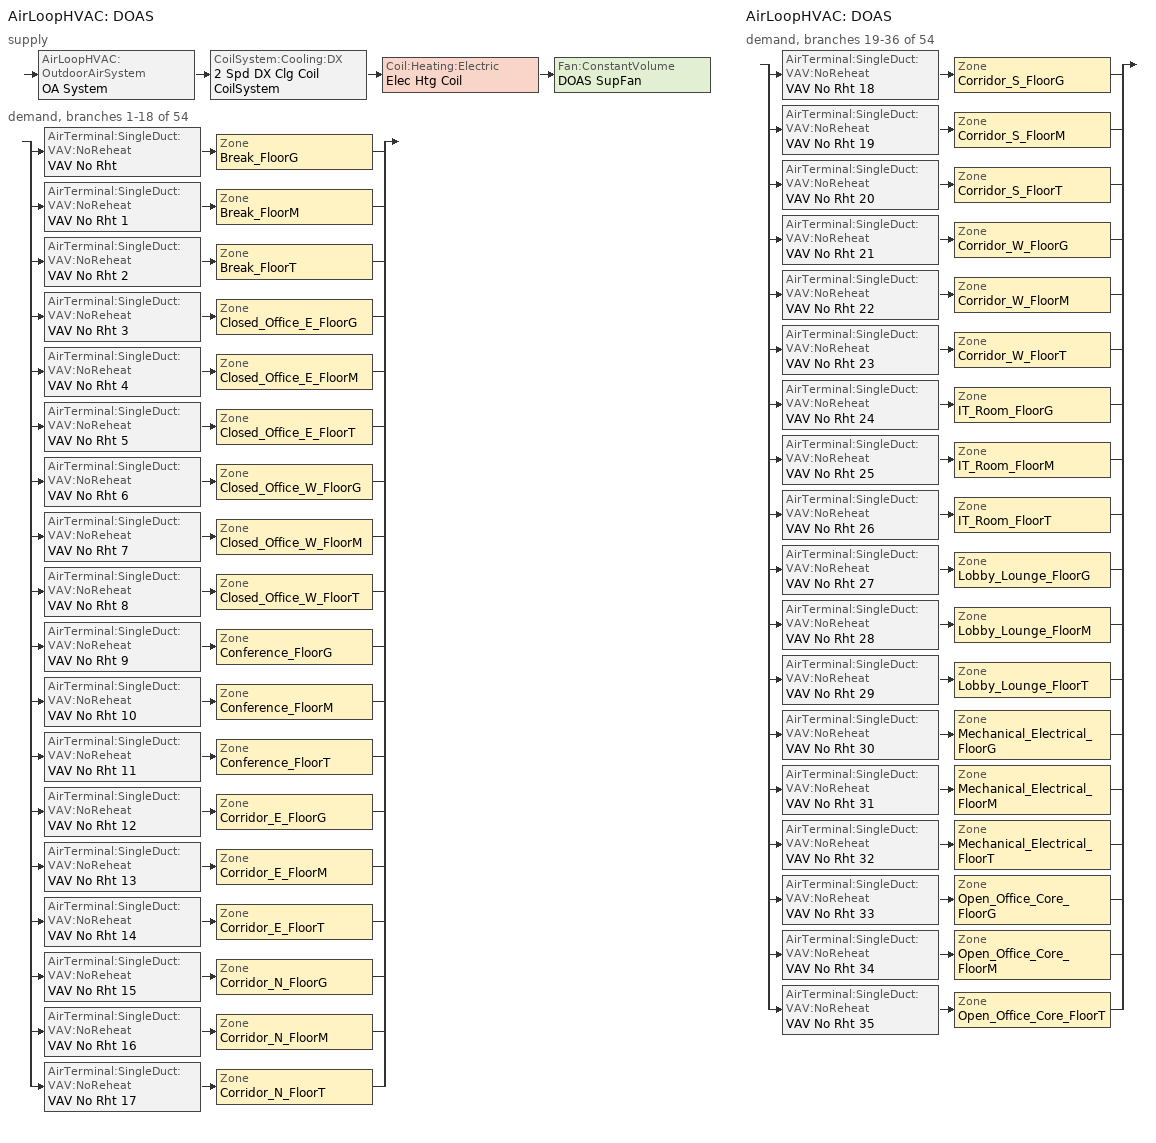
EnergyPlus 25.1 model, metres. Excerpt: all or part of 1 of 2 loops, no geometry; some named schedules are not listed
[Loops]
AirLoopHVAC 'DOAS'
 supply: AirLoopHVAC:OutdoorAirSystem 'OA System' > CoilSystem:Cooling:DX '2 Spd DX Clg Coil CoilSystem' > Coil:Heating:Electric 'Elec Htg Coil' > Fan:ConstantVolume 'DOAS SupFan'
 demand, branches 1-18 of 54: split
  | AirTerminal:SingleDuct:VAV:NoReheat 'VAV No Rht' > Zone 'Break_FloorG'
  | AirTerminal:SingleDuct:VAV:NoReheat 'VAV No Rht 1' > Zone 'Break_FloorM'
  | AirTerminal:SingleDuct:VAV:NoReheat 'VAV No Rht 2' > Zone 'Break_FloorT'
  | AirTerminal:SingleDuct:VAV:NoReheat 'VAV No Rht 3' > Zone 'Closed_Office_E_FloorG'
  | AirTerminal:SingleDuct:VAV:NoReheat 'VAV No Rht 4' > Zone 'Closed_Office_E_FloorM'
  | AirTerminal:SingleDuct:VAV:NoReheat 'VAV No Rht 5' > Zone 'Closed_Office_E_FloorT'
  | AirTerminal:SingleDuct:VAV:NoReheat 'VAV No Rht 6' > Zone 'Closed_Office_W_FloorG'
  | AirTerminal:SingleDuct:VAV:NoReheat 'VAV No Rht 7' > Zone 'Closed_Office_W_FloorM'
  | AirTerminal:SingleDuct:VAV:NoReheat 'VAV No Rht 8' > Zone 'Closed_Office_W_FloorT'
  | AirTerminal:SingleDuct:VAV:NoReheat 'VAV No Rht 9' > Zone 'Conference_FloorG'
  | AirTerminal:SingleDuct:VAV:NoReheat 'VAV No Rht 10' > Zone 'Conference_FloorM'
  | AirTerminal:SingleDuct:VAV:NoReheat 'VAV No Rht 11' > Zone 'Conference_FloorT'
  | AirTerminal:SingleDuct:VAV:NoReheat 'VAV No Rht 12' > Zone 'Corridor_E_FloorG'
  | AirTerminal:SingleDuct:VAV:NoReheat 'VAV No Rht 13' > Zone 'Corridor_E_FloorM'
  | AirTerminal:SingleDuct:VAV:NoReheat 'VAV No Rht 14' > Zone 'Corridor_E_FloorT'
  | AirTerminal:SingleDuct:VAV:NoReheat 'VAV No Rht 15' > Zone 'Corridor_N_FloorG'
  | AirTerminal:SingleDuct:VAV:NoReheat 'VAV No Rht 16' > Zone 'Corridor_N_FloorM'
  | AirTerminal:SingleDuct:VAV:NoReheat 'VAV No Rht 17' > Zone 'Corridor_N_FloorT'
AirLoopHVAC 'DOAS'
 demand, branches 19-36 of 54: split
  | AirTerminal:SingleDuct:VAV:NoReheat 'VAV No Rht 18' > Zone 'Corridor_S_FloorG'
  | AirTerminal:SingleDuct:VAV:NoReheat 'VAV No Rht 19' > Zone 'Corridor_S_FloorM'
  | AirTerminal:SingleDuct:VAV:NoReheat 'VAV No Rht 20' > Zone 'Corridor_S_FloorT'
  | AirTerminal:SingleDuct:VAV:NoReheat 'VAV No Rht 21' > Zone 'Corridor_W_FloorG'
  | AirTerminal:SingleDuct:VAV:NoReheat 'VAV No Rht 22' > Zone 'Corridor_W_FloorM'
  | AirTerminal:SingleDuct:VAV:NoReheat 'VAV No Rht 23' > Zone 'Corridor_W_FloorT'
  | AirTerminal:SingleDuct:VAV:NoReheat 'VAV No Rht 24' > Zone 'IT_Room_FloorG'
  | AirTerminal:SingleDuct:VAV:NoReheat 'VAV No Rht 25' > Zone 'IT_Room_FloorM'
  | AirTerminal:SingleDuct:VAV:NoReheat 'VAV No Rht 26' > Zone 'IT_Room_FloorT'
  | AirTerminal:SingleDuct:VAV:NoReheat 'VAV No Rht 27' > Zone 'Lobby_Lounge_FloorG'
  | AirTerminal:SingleDuct:VAV:NoReheat 'VAV No Rht 28' > Zone 'Lobby_Lounge_FloorM'
  | AirTerminal:SingleDuct:VAV:NoReheat 'VAV No Rht 29' > Zone 'Lobby_Lounge_FloorT'
  | AirTerminal:SingleDuct:VAV:NoReheat 'VAV No Rht 30' > Zone 'Mechanical_Electrical_FloorG'
  | AirTerminal:SingleDuct:VAV:NoReheat 'VAV No Rht 31' > Zone 'Mechanical_Electrical_FloorM'
  | AirTerminal:SingleDuct:VAV:NoReheat 'VAV No Rht 32' > Zone 'Mechanical_Electrical_FloorT'
  | AirTerminal:SingleDuct:VAV:NoReheat 'VAV No Rht 33' > Zone 'Open_Office_Core_FloorG'
  | AirTerminal:SingleDuct:VAV:NoReheat 'VAV No Rht 34' > Zone 'Open_Office_Core_FloorM'
  | AirTerminal:SingleDuct:VAV:NoReheat 'VAV No Rht 35' > Zone 'Open_Office_Core_FloorT'
[ZoneList]
ZL_Office_Area_GreaterThan250_square_feet: Closed_Office_E_FloorG, Closed_Office_E_FloorM, Closed_Office_E_FloorT, Closed_Office_W_FloorG, Closed_Office_W_FloorM, Closed_Office_W_FloorT, Open_Office_Core_FloorG, Open_Office_Core_FloorM, Open_Office_Core_FloorT, Open_Office_N_FloorG, Open_Office_N_FloorM, Open_Office_N_FloorT, Open_Office_S_FloorG, Open_Office_S_FloorM, Open_Office_S_FloorT
ZL_Convention_Conference_Multipurpose_and_Meeting_Area: Conference_FloorG, Conference_FloorM, Conference_FloorT
ZL_Lobby_Main_Entry: Lobby_Lounge_FloorG, Lobby_Lounge_FloorM, Lobby_Lounge_FloorT
ZL_Storage_General: Storage_FloorG, Storage_FloorM, Storage_FloorT
ZL_Electrical_Mechanical_Telephone_Rooms: Mechanical_Electrical_FloorG, Mechanical_Electrical_FloorM, Mechanical_Electrical_FloorT
ZL_IT_Room_EPD_12: IT_Room_FloorG, IT_Room_FloorM, IT_Room_FloorT
ZL_Restrooms: Restroom_FloorG, Restroom_FloorM, Restroom_FloorT
[DesignSpecification:OutdoorAir] Outdoor Air Method=Maximum; Outdoor Air Flow per Person {m3/s-person}=0.00707921; Outdoor Air Flow per Zone Floor Area {m3/s-m2}=0.000762; Outdoor Air Flow per Zone {m3/s}=0; Outdoor Air Flow Air Changes per Hour {1/hr}=0; Outdoor Air Schedule=OfficeMediumOfficeHVACAvail
DSOA_Open_Office_Core_FloorG; DSOA_Open_Office_N_FloorG; DSOA_Closed_Office_W_FloorG; DSOA_Closed_Office_E_FloorG; DSOA_Open_Office_S_FloorG; DSOA_Open_Office_Core_FloorM; DSOA_Open_Office_N_FloorM; DSOA_Closed_Office_W_FloorM; DSOA_Closed_Office_E_FloorM; DSOA_Open_Office_S_FloorM; DSOA_Open_Office_Core_FloorT; DSOA_Open_Office_N_FloorT; DSOA_Closed_Office_W_FloorT; DSOA_Closed_Office_E_FloorT; DSOA_Open_Office_S_FloorT; DSOA_Conference_FloorG; DSOA_Conference_FloorM; DSOA_Conference_FloorT; DSOA_Lobby_Lounge_FloorG; DSOA_Lobby_Lounge_FloorM; DSOA_Lobby_Lounge_FloorT; DSOA_Mechanical_Electrical_FloorG; DSOA_Mechanical_Electrical_FloorM; DSOA_Mechanical_Electrical_FloorT; DSOA_IT_Room_FloorG; DSOA_IT_Room_FloorM; DSOA_IT_Room_FloorT; DSOA_Break_FloorG; DSOA_Break_FloorM; DSOA_Break_FloorT; DSOA_Stairway_FloorG; DSOA_Stairway_FloorM; DSOA_Corridor_W_FloorG; DSOA_Corridor_N_FloorG; DSOA_Corridor_E_FloorG; DSOA_Corridor_S_FloorG; DSOA_Corridor_W_FloorM; DSOA_Corridor_N_FloorM; DSOA_Corridor_E_FloorM; DSOA_Corridor_S_FloorM; DSOA_Corridor_W_FloorT; DSOA_Corridor_N_FloorT; DSOA_Corridor_E_FloorT; DSOA_Corridor_S_FloorT
[ZoneControl:Thermostat] Temperature Difference Between Cutout And Setpoint {deltaC}=0
Name | Zone or ZoneList | Control Type Schedule | Control 1
ZC_ZL_Office_Area_GreaterThan250_square_feet | ZL_Office_Area_GreaterThan250_square_feet | ZL_Office_Area_GreaterThan250_square_feet Thermostat Schedule | TSDSP_ZL_Office_Area_GreaterThan250_square_feet
ZC_ZL_Convention_Conference_Multipurpose_and_Meeting_Area | ZL_Convention_Conference_Multipurpose_and_Meeting_Area | ZL_Convention_Conference_Multipurpose_and_Meeting_Area Thermostat Schedule | TSDSP_ZL_Convention_Conference_Multipurpose_and_Meeting_Area
ZC_ZL_Lobby_Main_Entry | ZL_Lobby_Main_Entry | ZL_Lobby_Main_Entry Thermostat Schedule | TSDSP_ZL_Lobby_Main_Entry
ZC_ZL_Storage_General | ZL_Storage_General | ZL_Storage_General Thermostat Schedule | TSDSP_ZL_Storage_General
ZC_ZL_Electrical_Mechanical_Telephone_Rooms | ZL_Electrical_Mechanical_Telephone_Rooms | ZL_Electrical_Mechanical_Telephone_Rooms Thermostat Schedule | TSDSP_ZL_Electrical_Mechanical_Telephone_Rooms
ZC_ZL_IT_Room_EPD_12 | ZL_IT_Room_EPD_12 | ZL_IT_Room_EPD_12 Thermostat Schedule | TSDSP_ZL_IT_Room_EPD_12
ZC_ZL_Restrooms | ZL_Restrooms | ZL_Restrooms Thermostat Schedule | TSDSP_ZL_Restrooms
ZC_ZL_Lounge_Breakroom_or_Waiting_Area | ZL_Lounge_Breakroom_or_Waiting_Area | ZL_Lounge_Breakroom_or_Waiting_Area Thermostat Schedule | TSDSP_ZL_Lounge_Breakroom_or_Waiting_Area
ZC_ZL_Stairwell | ZL_Stairwell | ZL_Stairwell Thermostat Schedule | TSDSP_ZL_Stairwell
ZC_ZL_Corridor_Area | ZL_Corridor_Area | ZL_Corridor_Area Thermostat Schedule | TSDSP_ZL_Corridor_Area
[ThermostatSetpoint:DualSetpoint] Heating Setpoint Temperature Schedule=OfficeMediumOfficeHtgSetpt; Cooling Setpoint Temperature Schedule=OfficeMediumOfficeClgSetpt
TSDSP_ZL_Office_Area_GreaterThan250_square_feet; TSDSP_ZL_Convention_Conference_Multipurpose_and_Meeting_Area; TSDSP_ZL_Lobby_Main_Entry; TSDSP_ZL_Storage_General; TSDSP_ZL_Electrical_Mechanical_Telephone_Rooms; TSDSP_ZL_IT_Room_EPD_12; TSDSP_ZL_Restrooms
[Sizing:Zone] Zone Cooling Design Supply Air Temperature Input Method=SupplyAirTemperature; Zone Cooling Design Supply Air Temperature {C}=14; Zone Cooling Design Supply Air Temperature Difference {deltaC}=11.11; Zone Heating Design Supply Air Temperature Input Method=SupplyAirTemperature; Zone Heating Design Supply Air Temperature {C}=40; Zone Heating Design Supply Air Temperature Difference {deltaC}=11.11; Zone Cooling Design Supply Air Humidity Ratio {kgWater/kgDryAir}=0.0085; Zone Heating Design Supply Air Humidity Ratio {kgWater/kgDryAir}=0.008; Cooling Design Air Flow Method=DesignDay; Cooling Design Air Flow Rate {m3/s}=0; Cooling Minimum Air Flow per Zone Floor Area {m3/s-m2}=0.000762; Cooling Minimum Air Flow {m3/s}=0; Cooling Minimum Air Flow Fraction=0; Heating Design Air Flow Method=DesignDay; Heating Design Air Flow Rate {m3/s}=0; Heating Maximum Air Flow per Zone Floor Area {m3/s-m2}=0.002032; Heating Maximum Air Flow {m3/s}=0.141576; Heating Maximum Air Flow Fraction=0.3; Account for Dedicated Outdoor Air System=No; Zone Load Sizing Method=Sensible Load Only No Latent Load; Zone Latent Cooling Design Supply Air Humidity Ratio Input Method=HumidityRatioDifference; Zone Cooling Design Supply Air Humidity Ratio Difference {kgWater/kgDryAir}=0.005; Zone Latent Heating Design Supply Air Humidity Ratio Input Method=HumidityRatioDifference; Zone Humidification Design Supply Air Humidity Ratio Difference {kgWater/kgDryAir}=0.005; Type of Space Sum to Use=Coincident
Name | Design Specification Outdoor Air Object
Break_FloorG | DSOA_Break_FloorG
Break_FloorM | DSOA_Break_FloorM
Break_FloorT | DSOA_Break_FloorT
Closed_Office_E_FloorG | DSOA_Closed_Office_E_FloorG
Closed_Office_E_FloorM | DSOA_Closed_Office_E_FloorM
Closed_Office_E_FloorT | DSOA_Closed_Office_E_FloorT
Closed_Office_W_FloorG | DSOA_Closed_Office_W_FloorG
Closed_Office_W_FloorM | DSOA_Closed_Office_W_FloorM
Closed_Office_W_FloorT | DSOA_Closed_Office_W_FloorT
Conference_FloorG | DSOA_Conference_FloorG
Conference_FloorM | DSOA_Conference_FloorM
Conference_FloorT | DSOA_Conference_FloorT
Corridor_E_FloorG | DSOA_Corridor_E_FloorG
Corridor_E_FloorM | DSOA_Corridor_E_FloorM
Corridor_E_FloorT | DSOA_Corridor_E_FloorT
Corridor_N_FloorG | DSOA_Corridor_N_FloorG
Corridor_N_FloorM | DSOA_Corridor_N_FloorM
Corridor_N_FloorT | DSOA_Corridor_N_FloorT
Corridor_S_FloorG | DSOA_Corridor_S_FloorG
Corridor_S_FloorM | DSOA_Corridor_S_FloorM
Corridor_S_FloorT | DSOA_Corridor_S_FloorT
Corridor_W_FloorG | DSOA_Corridor_W_FloorG
Corridor_W_FloorM | DSOA_Corridor_W_FloorM
Corridor_W_FloorT | DSOA_Corridor_W_FloorT
IT_Room_FloorG | DSOA_IT_Room_FloorG
IT_Room_FloorM | DSOA_IT_Room_FloorM
IT_Room_FloorT | DSOA_IT_Room_FloorT
Lobby_Lounge_FloorG | DSOA_Lobby_Lounge_FloorG
Lobby_Lounge_FloorM | DSOA_Lobby_Lounge_FloorM
Lobby_Lounge_FloorT | DSOA_Lobby_Lounge_FloorT
Mechanical_Electrical_FloorG | DSOA_Mechanical_Electrical_FloorG
Mechanical_Electrical_FloorM | DSOA_Mechanical_Electrical_FloorM
Mechanical_Electrical_FloorT | DSOA_Mechanical_Electrical_FloorT
Open_Office_Core_FloorG | DSOA_Open_Office_Core_FloorG
Open_Office_Core_FloorM | DSOA_Open_Office_Core_FloorM
Open_Office_Core_FloorT | DSOA_Open_Office_Core_FloorT
[Sizing:System]
DOAS: Type of Load to Size On=VentilationRequirement; Design Outdoor Air Flow Rate {m3/s}=Autosize; Central Heating Maximum System Air Flow Ratio=0.3; Preheat Design Temperature {C}=7; Preheat Design Humidity Ratio {kgWater/kgDryAir}=0.008; Precool Design Temperature {C}=12.8; Precool Design Humidity Ratio {kgWater/kgDryAir}=0.008; Central Cooling Design Supply Air Temperature {C}=12.8; Central Heating Design Supply Air Temperature {C}=16.7; Type of Zone Sum to Use=Coincident; 100% Outdoor Air in Cooling=Yes; 100% Outdoor Air in Heating=Yes; Central Cooling Design Supply Air Humidity Ratio {kgWater/kgDryAir}=0.0085; Central Heating Design Supply Air Humidity Ratio {kgWater/kgDryAir}=0.008; Cooling Supply Air Flow Rate Method=DesignDay; Cooling Supply Air Flow Rate {m3/s}=0; Cooling Supply Air Flow Rate Per Floor Area {m3/s-m2}=0.00996765; Cooling Fraction of Autosized Cooling Supply Air Flow Rate=1; Cooling Supply Air Flow Rate Per Unit Cooling Capacity {m3/s-W}=3.94755e-05; Heating Supply Air Flow Rate Method=DesignDay; Heating Supply Air Flow Rate {m3/s}=0; Heating Supply Air Flow Rate Per Floor Area {m3/s-m2}=0.00996765; Heating Fraction of Autosized Heating Supply Air Flow Rate=1; Heating Fraction of Autosized Cooling Supply Air Flow Rate=1; Heating Supply Air Flow Rate Per Unit Heating Capacity {m3/s-W}=3.15882e-05; System Outdoor Air Method=ZoneSum; Zone Maximum Outdoor Air Fraction=1; Cooling Design Capacity Method=CoolingDesignCapacity; Cooling Design Capacity {W}=Autosize; Cooling Design Capacity Per Floor Area {W/m2}=234.7; Fraction of Autosized Cooling Design Capacity=1; Heating Design Capacity Method=HeatingDesignCapacity; Heating Design Capacity {W}=Autosize; Heating Design Capacity Per Floor Area {W/m2}=157; Fraction of Autosized Heating Design Capacity=1; Central Cooling Capacity Control Method=OnOff; Occupant Diversity=Autosize
[ZoneHVAC:TerminalUnit:VariableRefrigerantFlow] Terminal Unit Availability Schedule=Always On Discrete; Cooling Supply Air Flow Rate {m3/s}=Autosize; No Cooling Supply Air Flow Rate {m3/s}=Autosize; Heating Supply Air Flow Rate {m3/s}=Autosize; No Heating Supply Air Flow Rate {m3/s}=Autosize; Cooling Outdoor Air Flow Rate {m3/s}=0; Heating Outdoor Air Flow Rate {m3/s}=0; No Load Outdoor Air Flow Rate {m3/s}=0; Supply Air Fan Operating Mode Schedule=Always On Discrete; Supply Air Fan Placement=DrawThrough; Zone Terminal Unit On Parasitic Electric Energy Use {W}=30; Zone Terminal Unit Off Parasitic Electric Energy Use {W}=20; Rated Heating Capacity Sizing Ratio {W/W}=1; Maximum Supply Air Temperature from Supplemental Heater {C}=Autosize; Maximum Outdoor Dry-Bulb Temperature for Supplemental Heater Operation {C}=21
Name | Supply Air Fan Object | Cooling Coil Object | Heating Coil Object
VRF Zone Terminal | VRF Zone Terminal Fan | VRF Zone Terminal Cooling Coil | VRF Zone Terminal Heating Coil
VRF Zone Terminal 34 | VRF Zone Terminal Fan 34 | VRF Zone Terminal Cooling Coil 34 | VRF Zone Terminal Heating Coil 34
VRF Zone Terminal 17 | VRF Zone Terminal Fan 17 | VRF Zone Terminal Cooling Coil 17 | VRF Zone Terminal Heating Coil 17
VRF Zone Terminal 1 | VRF Zone Terminal Fan 1 | VRF Zone Terminal Cooling Coil 1 | VRF Zone Terminal Heating Coil 1
VRF Zone Terminal 35 | VRF Zone Terminal Fan 35 | VRF Zone Terminal Cooling Coil 35 | VRF Zone Terminal Heating Coil 35
VRF Zone Terminal 18 | VRF Zone Terminal Fan 18 | VRF Zone Terminal Cooling Coil 18 | VRF Zone Terminal Heating Coil 18
VRF Zone Terminal 2 | VRF Zone Terminal Fan 2 | VRF Zone Terminal Cooling Coil 2 | VRF Zone Terminal Heating Coil 2
VRF Zone Terminal 36 | VRF Zone Terminal Fan 36 | VRF Zone Terminal Cooling Coil 36 | VRF Zone Terminal Heating Coil 36
VRF Zone Terminal 19 | VRF Zone Terminal Fan 19 | VRF Zone Terminal Cooling Coil 19 | VRF Zone Terminal Heating Coil 19
VRF Zone Terminal 3 | VRF Zone Terminal Fan 3 | VRF Zone Terminal Cooling Coil 3 | VRF Zone Terminal Heating Coil 3
VRF Zone Terminal 37 | VRF Zone Terminal Fan 37 | VRF Zone Terminal Cooling Coil 37 | VRF Zone Terminal Heating Coil 37
VRF Zone Terminal 20 | VRF Zone Terminal Fan 20 | VRF Zone Terminal Cooling Coil 20 | VRF Zone Terminal Heating Coil 20
VRF Zone Terminal 4 | VRF Zone Terminal Fan 4 | VRF Zone Terminal Cooling Coil 4 | VRF Zone Terminal Heating Coil 4
VRF Zone Terminal 38 | VRF Zone Terminal Fan 38 | VRF Zone Terminal Cooling Coil 38 | VRF Zone Terminal Heating Coil 38
VRF Zone Terminal 21 | VRF Zone Terminal Fan 21 | VRF Zone Terminal Cooling Coil 21 | VRF Zone Terminal Heating Coil 21
VRF Zone Terminal 5 | VRF Zone Terminal Fan 5 | VRF Zone Terminal Cooling Coil 5 | VRF Zone Terminal Heating Coil 5
VRF Zone Terminal 39 | VRF Zone Terminal Fan 39 | VRF Zone Terminal Cooling Coil 39 | VRF Zone Terminal Heating Coil 39
VRF Zone Terminal 22 | VRF Zone Terminal Fan 22 | VRF Zone Terminal Cooling Coil 22 | VRF Zone Terminal Heating Coil 22
VRF Zone Terminal 6 | VRF Zone Terminal Fan 6 | VRF Zone Terminal Cooling Coil 6 | VRF Zone Terminal Heating Coil 6
VRF Zone Terminal 40 | VRF Zone Terminal Fan 40 | VRF Zone Terminal Cooling Coil 40 | VRF Zone Terminal Heating Coil 40
VRF Zone Terminal 23 | VRF Zone Terminal Fan 23 | VRF Zone Terminal Cooling Coil 23 | VRF Zone Terminal Heating Coil 23
VRF Zone Terminal 7 | VRF Zone Terminal Fan 7 | VRF Zone Terminal Cooling Coil 7 | VRF Zone Terminal Heating Coil 7
VRF Zone Terminal 41 | VRF Zone Terminal Fan 41 | VRF Zone Terminal Cooling Coil 41 | VRF Zone Terminal Heating Coil 41
VRF Zone Terminal 24 | VRF Zone Terminal Fan 24 | VRF Zone Terminal Cooling Coil 24 | VRF Zone Terminal Heating Coil 24
VRF Zone Terminal 8 | VRF Zone Terminal Fan 8 | VRF Zone Terminal Cooling Coil 8 | VRF Zone Terminal Heating Coil 8
VRF Zone Terminal 42 | VRF Zone Terminal Fan 42 | VRF Zone Terminal Cooling Coil 42 | VRF Zone Terminal Heating Coil 42
VRF Zone Terminal 25 | VRF Zone Terminal Fan 25 | VRF Zone Terminal Cooling Coil 25 | VRF Zone Terminal Heating Coil 25
VRF Zone Terminal 9 | VRF Zone Terminal Fan 9 | VRF Zone Terminal Cooling Coil 9 | VRF Zone Terminal Heating Coil 9
VRF Zone Terminal 43 | VRF Zone Terminal Fan 43 | VRF Zone Terminal Cooling Coil 43 | VRF Zone Terminal Heating Coil 43
VRF Zone Terminal 26 | VRF Zone Terminal Fan 26 | VRF Zone Terminal Cooling Coil 26 | VRF Zone Terminal Heating Coil 26
VRF Zone Terminal 11 | VRF Zone Terminal Fan 11 | VRF Zone Terminal Cooling Coil 11 | VRF Zone Terminal Heating Coil 11
VRF Zone Terminal 44 | VRF Zone Terminal Fan 44 | VRF Zone Terminal Cooling Coil 44 | VRF Zone Terminal Heating Coil 44
VRF Zone Terminal 27 | VRF Zone Terminal Fan 27 | VRF Zone Terminal Cooling Coil 27 | VRF Zone Terminal Heating Coil 27
VRF Zone Terminal 10 | VRF Zone Terminal Fan 10 | VRF Zone Terminal Cooling Coil 10 | VRF Zone Terminal Heating Coil 10
VRF Zone Terminal 45 | VRF Zone Terminal Fan 45 | VRF Zone Terminal Cooling Coil 45 | VRF Zone Terminal Heating Coil 45
VRF Zone Terminal 28 | VRF Zone Terminal Fan 28 | VRF Zone Terminal Cooling Coil 28 | VRF Zone Terminal Heating Coil 28
[AirTerminal:SingleDuct:VAV:NoReheat] Availability Schedule=Always On Discrete; Maximum Air Flow Rate {m3/s}=Autosize; Zone Minimum Air Flow Input Method=FixedFlowRate; Constant Minimum Air Flow Fraction=Autosize; Fixed Minimum Air Flow Rate {m3/s}=Autosize
VAV No Rht; VAV No Rht 1; VAV No Rht 2; VAV No Rht 3; VAV No Rht 4; VAV No Rht 5; VAV No Rht 6; VAV No Rht 7; VAV No Rht 8; VAV No Rht 9; VAV No Rht 10; VAV No Rht 11; VAV No Rht 12; VAV No Rht 13; VAV No Rht 14; VAV No Rht 15; VAV No Rht 16; VAV No Rht 17; VAV No Rht 18; VAV No Rht 19; VAV No Rht 20; VAV No Rht 21; VAV No Rht 22; VAV No Rht 23; VAV No Rht 24; VAV No Rht 25; VAV No Rht 26; VAV No Rht 27; VAV No Rht 28; VAV No Rht 29; VAV No Rht 30; VAV No Rht 31; VAV No Rht 32; VAV No Rht 33; VAV No Rht 34; VAV No Rht 35
[Zone equipment]
Break_FloorG: VRF Zone Terminal, VAV No Rht
Break_FloorM: VRF Zone Terminal 34, VAV No Rht 1
Break_FloorT: VRF Zone Terminal 17, VAV No Rht 2
Closed_Office_E_FloorG: VRF Zone Terminal 1, VAV No Rht 3
Closed_Office_E_FloorM: VRF Zone Terminal 35, VAV No Rht 4
Closed_Office_E_FloorT: VRF Zone Terminal 18, VAV No Rht 5
Closed_Office_W_FloorG: VRF Zone Terminal 2, VAV No Rht 6
Closed_Office_W_FloorM: VRF Zone Terminal 36, VAV No Rht 7
Closed_Office_W_FloorT: VRF Zone Terminal 19, VAV No Rht 8
Conference_FloorG: VRF Zone Terminal 3, VAV No Rht 9
Conference_FloorM: VRF Zone Terminal 37, VAV No Rht 10
Conference_FloorT: VRF Zone Terminal 20, VAV No Rht 11
Corridor_E_FloorG: VRF Zone Terminal 4, VAV No Rht 12
Corridor_E_FloorM: VRF Zone Terminal 38, VAV No Rht 13
Corridor_E_FloorT: VRF Zone Terminal 21, VAV No Rht 14
Corridor_N_FloorG: VRF Zone Terminal 5, VAV No Rht 15
Corridor_N_FloorM: VRF Zone Terminal 39, VAV No Rht 16
Corridor_N_FloorT: VRF Zone Terminal 22, VAV No Rht 17
Corridor_S_FloorG: VRF Zone Terminal 6, VAV No Rht 18
Corridor_S_FloorM: VRF Zone Terminal 40, VAV No Rht 19
Corridor_S_FloorT: VRF Zone Terminal 23, VAV No Rht 20
Corridor_W_FloorG: VRF Zone Terminal 7, VAV No Rht 21
Corridor_W_FloorM: VRF Zone Terminal 41, VAV No Rht 22
Corridor_W_FloorT: VRF Zone Terminal 24, VAV No Rht 23
IT_Room_FloorG: VRF Zone Terminal 8, VAV No Rht 24
IT_Room_FloorM: VRF Zone Terminal 42, VAV No Rht 25
IT_Room_FloorT: VRF Zone Terminal 25, VAV No Rht 26
Lobby_Lounge_FloorG: VRF Zone Terminal 9, VAV No Rht 27
Lobby_Lounge_FloorM: VRF Zone Terminal 43, VAV No Rht 28
Lobby_Lounge_FloorT: VRF Zone Terminal 26, VAV No Rht 29
Mechanical_Electrical_FloorG: VRF Zone Terminal 11, VAV No Rht 30
Mechanical_Electrical_FloorM: VRF Zone Terminal 44, VAV No Rht 31
Mechanical_Electrical_FloorT: VRF Zone Terminal 27, VAV No Rht 32
Open_Office_Core_FloorG: VRF Zone Terminal 10, VAV No Rht 33
Open_Office_Core_FloorM: VRF Zone Terminal 45, VAV No Rht 34
Open_Office_Core_FloorT: VRF Zone Terminal 28, VAV No Rht 35
[Fan:ConstantVolume] Availability Schedule=OfficeMediumOfficeHVACAvail; Fan Total Efficiency=0.59; Pressure Rise {Pa}=967.81; Maximum Flow Rate {m3/s}=AutoSize; Motor Efficiency=0.9; Motor In Airstream Fraction=1
DOAS ExhFan; DOAS SupFan
[Fan:OnOff] Availability Schedule=Always On Discrete; Fan Total Efficiency=0.59; Maximum Flow Rate {m3/s}=Autosize; Motor Efficiency=0.9; Motor In Airstream Fraction=1; Fan Power Ratio Function of Speed Ratio Curve=Fan On Off Power Curve 19; Fan Efficiency Ratio Function of Speed Ratio Curve=Fan On Off Efficiency Curve 6
Name | Pressure Rise {Pa}
VRF Zone Terminal Fan; VRF Zone Terminal Fan 34; VRF Zone Terminal Fan 1; VRF Zone Terminal Fan 35; VRF Zone Terminal Fan 18; VRF Zone Terminal Fan 2; VRF Zone Terminal Fan 36; VRF Zone Terminal Fan 19; VRF Zone Terminal Fan 3; VRF Zone Terminal Fan 37; VRF Zone Terminal Fan 20; VRF Zone Terminal Fan 8; VRF Zone Terminal Fan 42; VRF Zone Terminal Fan 25; VRF Zone Terminal Fan 9; VRF Zone Terminal Fan 43; VRF Zone Terminal Fan 26; VRF Zone Terminal Fan 11; VRF Zone Terminal Fan 44; VRF Zone Terminal Fan 27; VRF Zone Terminal Fan 10; VRF Zone Terminal Fan 45; VRF Zone Terminal Fan 28 | 826.36
VRF Zone Terminal Fan 17; VRF Zone Terminal Fan 4; VRF Zone Terminal Fan 38; VRF Zone Terminal Fan 21; VRF Zone Terminal Fan 5; VRF Zone Terminal Fan 39; VRF Zone Terminal Fan 22; VRF Zone Terminal Fan 6; VRF Zone Terminal Fan 40; VRF Zone Terminal Fan 23; VRF Zone Terminal Fan 7; VRF Zone Terminal Fan 41; VRF Zone Terminal Fan 24 | 967.81
[Coil:Cooling:DX:TwoSpeed]
2 Spd DX Clg Coil: Availability Schedule=Always On Discrete; High Speed Gross Rated Total Cooling Capacity {W}=Autosize; High Speed Rated Sensible Heat Ratio=Autosize; High Speed Gross Rated Cooling COP {W/W}=3.07; High Speed Rated Air Flow Rate {m3/s}=Autosize; High Speed 2017 Rated Evaporator Fan Power Per Volume Flow Rate {W/(m3/s)}=773.3; High Speed 2023 Rated Evaporator Fan Power Per Volume Flow Rate {W/(m3/s)}=934.4; Unit Internal Static Air Pressure {Pa}=773.3; Total Cooling Capacity Function of Temperature Curve=OS:Curve:Biquadratic 25; Total Cooling Capacity Function of Flow Fraction Curve=OS:Curve:Quadratic 20; Energy Input Ratio Function of Temperature Curve=OS:Curve:Biquadratic 22; Energy Input Ratio Function of Flow Fraction Curve=OS:Curve:Quadratic 21; Part Load Fraction Correlation Curve=OS:Curve:Quadratic 22; Low Speed Gross Rated Total Cooling Capacity {W}=Autosize; Low Speed Gross Rated Sensible Heat Ratio=Autosize; Low Speed Gross Rated Cooling COP {W/W}=3.07; Low Speed Rated Air Flow Rate {m3/s}=Autosize; Low Speed 2017 Rated Evaporator Fan Power Per Volume Flow Rate {W/(m3/s)}=773.3; Low Speed 2023 Rated Evaporator Fan Power Per Volume Flow Rate {W/(m3/s)}=934.4; Low Speed Total Cooling Capacity Function of Temperature Curve=OS:Curve:Biquadratic 23; Low Speed Energy Input Ratio Function of Temperature Curve=OS:Curve:Biquadratic 24; Condenser Type=AirCooled; Minimum Outdoor Dry-Bulb Temperature for Compressor Operation {C}=-25; High Speed Evaporative Condenser Effectiveness=0; High Speed Evaporative Condenser Air Flow Rate {m3/s}=Autosize; High Speed Evaporative Condenser Pump Rated Power Consumption {W}=Autosize; Low Speed Evaporative Condenser Effectiveness=0; Low Speed Evaporative Condenser Air Flow Rate {m3/s}=Autosize; Low Speed Evaporative Condenser Pump Rated Power Consumption {W}=Autosize; Basin Heater Capacity {W/K}=10; Basin Heater Setpoint Temperature {C}=2
[Coil:Cooling:DX:VariableRefrigerantFlow] Availability Schedule=Always On Discrete; Gross Rated Total Cooling Capacity {W}=Autosize; Gross Rated Sensible Heat Ratio=Autosize; Rated Air Flow Rate {m3/s}=Autosize; Cooling Capacity Ratio Modifier Function of Temperature Curve=VRFTUCoolCapFT; Cooling Capacity Modifier Curve Function of Flow Fraction=VRFACCoolCapFFF
VRF Zone Terminal Cooling Coil; VRF Zone Terminal Cooling Coil 34; VRF Zone Terminal Cooling Coil 17; VRF Zone Terminal Cooling Coil 1; VRF Zone Terminal Cooling Coil 35; VRF Zone Terminal Cooling Coil 18; VRF Zone Terminal Cooling Coil 2; VRF Zone Terminal Cooling Coil 36; VRF Zone Terminal Cooling Coil 19; VRF Zone Terminal Cooling Coil 3; VRF Zone Terminal Cooling Coil 37; VRF Zone Terminal Cooling Coil 20; VRF Zone Terminal Cooling Coil 4; VRF Zone Terminal Cooling Coil 38; VRF Zone Terminal Cooling Coil 21; VRF Zone Terminal Cooling Coil 5; VRF Zone Terminal Cooling Coil 39; VRF Zone Terminal Cooling Coil 22; VRF Zone Terminal Cooling Coil 6; VRF Zone Terminal Cooling Coil 40; VRF Zone Terminal Cooling Coil 23; VRF Zone Terminal Cooling Coil 7; VRF Zone Terminal Cooling Coil 41; VRF Zone Terminal Cooling Coil 24; VRF Zone Terminal Cooling Coil 8; VRF Zone Terminal Cooling Coil 42; VRF Zone Terminal Cooling Coil 25; VRF Zone Terminal Cooling Coil 9; VRF Zone Terminal Cooling Coil 43; VRF Zone Terminal Cooling Coil 26; VRF Zone Terminal Cooling Coil 11; VRF Zone Terminal Cooling Coil 44; VRF Zone Terminal Cooling Coil 27; VRF Zone Terminal Cooling Coil 10; VRF Zone Terminal Cooling Coil 45; VRF Zone Terminal Cooling Coil 28
[Coil:Heating:DX:VariableRefrigerantFlow] Availability Schedule=Always On Discrete; Gross Rated Heating Capacity {W}=Autosize; Rated Air Flow Rate {m3/s}=Autosize; Heating Capacity Ratio Modifier Function of Temperature Curve=Coil Heating DX Variable Refrigerant Flow 1 VRFTUHeatCAPFT; Heating Capacity Modifier Function of Flow Fraction Curve=Coil Heating DX Variable Refrigerant Flow 1 VRFACCoolCapFFF
VRF Zone Terminal Heating Coil; VRF Zone Terminal Heating Coil 34; VRF Zone Terminal Heating Coil 17; VRF Zone Terminal Heating Coil 1; VRF Zone Terminal Heating Coil 35; VRF Zone Terminal Heating Coil 18; VRF Zone Terminal Heating Coil 2; VRF Zone Terminal Heating Coil 36; VRF Zone Terminal Heating Coil 19; VRF Zone Terminal Heating Coil 3; VRF Zone Terminal Heating Coil 37; VRF Zone Terminal Heating Coil 20; VRF Zone Terminal Heating Coil 4; VRF Zone Terminal Heating Coil 38; VRF Zone Terminal Heating Coil 21; VRF Zone Terminal Heating Coil 5; VRF Zone Terminal Heating Coil 39; VRF Zone Terminal Heating Coil 22; VRF Zone Terminal Heating Coil 6; VRF Zone Terminal Heating Coil 40; VRF Zone Terminal Heating Coil 23; VRF Zone Terminal Heating Coil 7; VRF Zone Terminal Heating Coil 41; VRF Zone Terminal Heating Coil 24; VRF Zone Terminal Heating Coil 8; VRF Zone Terminal Heating Coil 42; VRF Zone Terminal Heating Coil 25; VRF Zone Terminal Heating Coil 9; VRF Zone Terminal Heating Coil 43; VRF Zone Terminal Heating Coil 26; VRF Zone Terminal Heating Coil 11; VRF Zone Terminal Heating Coil 44; VRF Zone Terminal Heating Coil 27; VRF Zone Terminal Heating Coil 10; VRF Zone Terminal Heating Coil 45; VRF Zone Terminal Heating Coil 28
[Coil:Heating:Electric]
Elec Htg Coil: Availability Schedule=Always On Discrete; Efficiency=1; Nominal Capacity {W}=Autosize
[CoilSystem:Cooling:DX]
2 Spd DX Clg Coil CoilSystem: Availability Schedule=Always On Discrete; Cooling Coil=2 Spd DX Clg Coil
[HeatExchanger:AirToAir:SensibleAndLatent]
ERV HX: Availability Schedule=Always On Discrete; Nominal Supply Air Flow Rate {m3/s}=Autosize; Sensible Effectiveness at 100% Heating Air Flow=0.6; Latent Effectiveness at 100% Heating Air Flow=0; Sensible Effectiveness at 100% Cooling Air Flow=0.6; Latent Effectiveness at 100% Cooling Air Flow=0; Nominal Electric Power {W}=0; Supply Air Outlet Temperature Control=No; Heat Exchanger Type=Rotary; Frost Control Type=None; Threshold Temperature {C}=1.7; Economizer Lockout=Yes; Sensible Effectiveness of Heating Air Flow Curve=ERV HX_SensHeatEff; Latent Effectiveness of Heating Air Flow Curve=ERV HX_LatHeatEff; Sensible Effectiveness of Cooling Air Flow Curve=ERV HX_SensCoolEff; Latent Effectiveness of Cooling Air Flow Curve=ERV HX_LatCoolEff
[AirConditioner:VariableRefrigerantFlow] Availability Schedule=OfficeMediumOfficeHVACAvail; Gross Rated Total Cooling Capacity {W}=Autosize; Gross Rated Cooling COP {W/W}=3.07; Minimum Condenser Inlet Node Temperature in Cooling Mode {C}=-5; Maximum Condenser Inlet Node Temperature in Cooling Mode {C}=43; Cooling Capacity Ratio Modifier Function of Low Temperature Curve=VRF System VRFCoolCapFT; Cooling Capacity Ratio Boundary Curve=VRF System VRFCoolCapFTBoundary; Cooling Capacity Ratio Modifier Function of High Temperature Curve=VRF System VRFCoolCapFTHi; Cooling Energy Input Ratio Modifier Function of Low Temperature Curve=VRF System VRFCoolEIRFT; Cooling Energy Input Ratio Boundary Curve=VRF System VRFCoolEIRFTBoundary; Cooling Energy Input Ratio Modifier Function of High Temperature Curve=VRF System VRFCoolEIRFTHi; Cooling Energy Input Ratio Modifier Function of Low Part-Load Ratio Curve=VRF System CoolingEIRLowPLR; Cooling Energy Input Ratio Modifier Function of High Part-Load Ratio Curve=VRF System CoolingEIRHiPLR; Cooling Combination Ratio Correction Factor Curve=VRF System CoolingCombRatio; Cooling Part-Load Fraction Correlation Curve=VRF System VRFCPLFFPLR; Gross Rated Heating Capacity {W}=Autosize; Rated Heating Capacity Sizing Ratio {W/W}=1; Gross Rated Heating COP {W/W}=3.07; Minimum Condenser Inlet Node Temperature in Heating Mode {C}=-20; Maximum Condenser Inlet Node Temperature in Heating Mode {C}=30; Heating Capacity Ratio Modifier Function of Low Temperature Curve=VRF System VRFHeatCapFT; Heating Capacity Ratio Boundary Curve=VRF System VRFHeatCapFTBoundary; Heating Capacity Ratio Modifier Function of High Temperature Curve=VRF System VRFHeatCapFTHi; Heating Energy Input Ratio Modifier Function of Low Temperature Curve=VRF System VRFHeatEIRFT; Heating Energy Input Ratio Boundary Curve=VRF System VRFHeatEIRFTBoundary; Heating Energy Input Ratio Modifier Function of High Temperature Curve=VRF System VRFHeatEIRFTHi; Heating Performance Curve Outdoor Temperature Type=WetBulbTemperature; Heating Energy Input Ratio Modifier Function of Low Part-Load Ratio Curve=VRF System HeatingEIRLowPLR; Heating Energy Input Ratio Modifier Function of High Part-Load Ratio Curve=VRF System HeatingEIRHiPLR; Heating Combination Ratio Correction Factor Curve=VRF System HeatingCombRatio; Heating Part-Load Fraction Correlation Curve=VRF System VRFCPLFFPLR; Minimum Heat Pump Part-Load Ratio=0.5; Master Thermostat Priority Control Type=LoadPriority; Heat Pump Waste Heat Recovery=No; Equivalent Piping Length used for Piping Correction Factor in Cooling Mode {m}=30; Vertical Height used for Piping Correction Factor {m}=10; Piping Correction Factor for Length in Cooling Mode Curve=VRF System CoolingLengthCorrectionFactor; Piping Correction Factor for Height in Cooling Mode Coefficient {1/m}=-0.000386; Equivalent Piping Length used for Piping Correction Factor in Heating Mode {m}=30; Piping Correction Factor for Length in Heating Mode Curve=VRF System HeatingLengthCorrectionFactor; Piping Correction Factor for Height in Heating Mode Coefficient {1/m}=0; Crankcase Heater Power per Compressor {W}=15; Number of Compressors=3; Ratio of Compressor Size to Total Compressor Capacity {W/W}=0.33; Maximum Outdoor Dry-Bulb Temperature for Crankcase Heater {C}=7; Defrost Strategy=Resistive; Defrost Control=Timed; Defrost Time Period Fraction=0.058333; Resistive Defrost Heater Capacity {W}=1e-07; Maximum Outdoor Dry-bulb Temperature for Defrost Operation {C}=7; Condenser Type=AirCooled; Water Condenser Volume Flow Rate {m3/s}=Autosize; Evaporative Condenser Effectiveness=0.9; Evaporative Condenser Air Flow Rate {m3/s}=Autosize; Evaporative Condenser Pump Rated Power Consumption {W}=Autosize; Basin Heater Capacity {W/K}=0; Basin Heater Setpoint Temperature {C}=2; Fuel Type=Electricity; Minimum Condenser Inlet Node Temperature in Heat Recovery Mode {C}=0; Maximum Condenser Inlet Node Temperature in Heat Recovery Mode {C}=20; Heat Recovery Cooling Capacity Modifier Curve=VRF System Heat Recovery Cooling Cap Modifier; Initial Heat Recovery Cooling Capacity Fraction {W/W}=0.5; Heat Recovery Cooling Capacity Time Constant {hr}=0.083; Heat Recovery Cooling Energy Modifier Curve=VRF System Heat Recovery Cooling Energy Modifier; Initial Heat Recovery Cooling Energy Fraction {W/W}=1; Heat Recovery Cooling Energy Time Constant {hr}=0; Heat Recovery Heating Capacity Modifier Curve=VRF System Heat Recovery Heating Cap Modifier; Initial Heat Recovery Heating Capacity Fraction {W/W}=0.5; Heat Recovery Heating Capacity Time Constant {hr}=0.083; Heat Recovery Heating Energy Modifier Curve=VRF System Heat Recovery Heating Energy Modifier; Initial Heat Recovery Heating Energy Fraction {W/W}=0.5; Heat Recovery Heating Energy Time Constant {hr}=0
Name | Heat Pump | Zone Terminal Unit List
 | VRF System_FloorG | VRF System_FloorG Terminal List
 | VRF System_FloorM | VRF System_FloorM Terminal List
 | VRF System_FloorT | VRF System_FloorT Terminal List
[ZoneTerminalUnitList]
Name | Zone Terminal Unit Name 1 | Zone Terminal Unit Name 2 | Zone Terminal Unit Name 3 | Zone Terminal Unit Name 4 | Zone Terminal Unit Name 5 | Zone Terminal Unit Name 6 | Zone Terminal Unit Name 7 | Zone Terminal Unit Name 8 | Zone Terminal Unit Name 9 | Zone Terminal Unit Name 10 | Zone Terminal Unit Name 11 | Zone Terminal Unit Name 12 | Zone Terminal Unit Name 13 | Zone Terminal Unit Name 14 | Zone Terminal Unit Name 15 | Zone Terminal Unit Name 16 | Zone Terminal Unit Name 17
VRF System_FloorG Terminal List | VRF Zone Terminal | VRF Zone Terminal 1 | VRF Zone Terminal 2 | VRF Zone Terminal 3 | VRF Zone Terminal 4 | VRF Zone Terminal 5 | VRF Zone Terminal 6 | VRF Zone Terminal 7 | VRF Zone Terminal 8 | VRF Zone Terminal 9 | VRF Zone Terminal 10 | VRF Zone Terminal 11 | VRF Zone Terminal 12 | VRF Zone Terminal 13 | VRF Zone Terminal 14 | VRF Zone Terminal 15 | VRF Zone Terminal 16
VRF System_FloorM Terminal List | VRF Zone Terminal 34 | VRF Zone Terminal 35 | VRF Zone Terminal 36 | VRF Zone Terminal 37 | VRF Zone Terminal 38 | VRF Zone Terminal 39 | VRF Zone Terminal 40 | VRF Zone Terminal 41 | VRF Zone Terminal 42 | VRF Zone Terminal 43 | VRF Zone Terminal 44 | VRF Zone Terminal 45 | VRF Zone Terminal 46 | VRF Zone Terminal 47 | VRF Zone Terminal 48 | VRF Zone Terminal 49 | VRF Zone Terminal 50
VRF System_FloorT Terminal List | VRF Zone Terminal 17 | VRF Zone Terminal 18 | VRF Zone Terminal 19 | VRF Zone Terminal 20 | VRF Zone Terminal 21 | VRF Zone Terminal 22 | VRF Zone Terminal 23 | VRF Zone Terminal 24 | VRF Zone Terminal 25 | VRF Zone Terminal 26 | VRF Zone Terminal 27 | VRF Zone Terminal 28 | VRF Zone Terminal 29 | VRF Zone Terminal 30 | VRF Zone Terminal 31 | VRF Zone Terminal 32 | VRF Zone Terminal 33
[Controller:OutdoorAir]
Outdoor Air Controller: Minimum Outdoor Air Flow Rate {m3/s}=0; Maximum Outdoor Air Flow Rate {m3/s}=Autosize; Economizer Control Type=FixedDryBulb; Economizer Control Action Type=ModulateFlow; Economizer Maximum Limit Dry-Bulb Temperature {C}=23.8889; Economizer Maximum Limit Enthalpy {J/kg}=116300; Economizer Minimum Limit Dry-Bulb Temperature {C}=7.22222; Lockout Type=NoLockout; Minimum Limit Type=FixedMinimum; Minimum Outdoor Air Schedule=OfficeMediumOfficeHVACAvail; Maximum Fraction of Outdoor Air Schedule=OfficeMediumOfficeHVACAvail; Mechanical Ventilation Controller=Controller Mechanical Ventilation 1; High Humidity Control=No; High Humidity Outdoor Air Flow Ratio=1; Control High Indoor Humidity Based on Outdoor Humidity Ratio=Yes; Heat Recovery Bypass Control Type=BypassWhenOAFlowGreaterThanMinimum; Economizer Operation Staging=InterlockedWithMechanicalCooling
[Controller:MechanicalVentilation]
Controller Mechanical Ventilation 1: Availability Schedule=OfficeMediumOfficeHVACAvail; Demand Controlled Ventilation=Yes; System Outdoor Air Method=ZoneSum; Zone or ZoneList 1=Break_FloorG; Design Specification Outdoor Air Object Name 1=DSOA_Break_FloorG; Zone or ZoneList 2=Break_FloorM; Design Specification Outdoor Air Object Name 2=DSOA_Break_FloorM; Zone or ZoneList 3=Break_FloorT; Design Specification Outdoor Air Object Name 3=DSOA_Break_FloorT; Zone or ZoneList 4=Closed_Office_E_FloorG; Design Specification Outdoor Air Object Name 4=DSOA_Closed_Office_E_FloorG; Zone or ZoneList 5=Closed_Office_E_FloorM; Design Specification Outdoor Air Object Name 5=DSOA_Closed_Office_E_FloorM; Zone or ZoneList 6=Closed_Office_E_FloorT; Design Specification Outdoor Air Object Name 6=DSOA_Closed_Office_E_FloorT; Zone or ZoneList 7=Closed_Office_W_FloorG; Design Specification Outdoor Air Object Name 7=DSOA_Closed_Office_W_FloorG; Zone or ZoneList 8=Closed_Office_W_FloorM; Design Specification Outdoor Air Object Name 8=DSOA_Closed_Office_W_FloorM; Zone or ZoneList 9=Closed_Office_W_FloorT; Design Specification Outdoor Air Object Name 9=DSOA_Closed_Office_W_FloorT; Zone or ZoneList 10=Conference_FloorG; Design Specification Outdoor Air Object Name 10=DSOA_Conference_FloorG; Zone or ZoneList 11=Conference_FloorM; Design Specification Outdoor Air Object Name 11=DSOA_Conference_FloorM; Zone or ZoneList 12=Conference_FloorT; Design Specification Outdoor Air Object Name 12=DSOA_Conference_FloorT; Zone or ZoneList 13=Corridor_E_FloorG; Design Specification Outdoor Air Object Name 13=DSOA_Corridor_E_FloorG; Zone or ZoneList 14=Corridor_E_FloorM; Design Specification Outdoor Air Object Name 14=DSOA_Corridor_E_FloorM; Zone or ZoneList 15=Corridor_E_FloorT; Design Specification Outdoor Air Object Name 15=DSOA_Corridor_E_FloorT; Zone or ZoneList 16=Corridor_N_FloorG; Design Specification Outdoor Air Object Name 16=DSOA_Corridor_N_FloorG; Zone or ZoneList 17=Corridor_N_FloorM; Design Specification Outdoor Air Object Name 17=DSOA_Corridor_N_FloorM; Zone or ZoneList 18=Corridor_N_FloorT; Design Specification Outdoor Air Object Name 18=DSOA_Corridor_N_FloorT; Zone or ZoneList 19=Corridor_S_FloorG; Design Specification Outdoor Air Object Name 19=DSOA_Corridor_S_FloorG; Zone or ZoneList 20=Corridor_S_FloorM; Design Specification Outdoor Air Object Name 20=DSOA_Corridor_S_FloorM; Zone or ZoneList 21=Corridor_S_FloorT; Design Specification Outdoor Air Object Name 21=DSOA_Corridor_S_FloorT; Zone or ZoneList 22=Corridor_W_FloorG; Design Specification Outdoor Air Object Name 22=DSOA_Corridor_W_FloorG; Zone or ZoneList 23=Corridor_W_FloorM; Design Specification Outdoor Air Object Name 23=DSOA_Corridor_W_FloorM; Zone or ZoneList 24=Corridor_W_FloorT; Design Specification Outdoor Air Object Name 24=DSOA_Corridor_W_FloorT; Zone or ZoneList 25=IT_Room_FloorG; Design Specification Outdoor Air Object Name 25=DSOA_IT_Room_FloorG; Zone or ZoneList 26=IT_Room_FloorM; Design Specification Outdoor Air Object Name 26=DSOA_IT_Room_FloorM; Zone or ZoneList 27=IT_Room_FloorT; Design Specification Outdoor Air Object Name 27=DSOA_IT_Room_FloorT; Zone or ZoneList 28=Lobby_Lounge_FloorG; Design Specification Outdoor Air Object Name 28=DSOA_Lobby_Lounge_FloorG; Zone or ZoneList 29=Lobby_Lounge_FloorM; Design Specification Outdoor Air Object Name 29=DSOA_Lobby_Lounge_FloorM; Zone or ZoneList 30=Lobby_Lounge_FloorT; Design Specification Outdoor Air Object Name 30=DSOA_Lobby_Lounge_FloorT; Zone or ZoneList 31=Mechanical_Electrical_FloorG; Design Specification Outdoor Air Object Name 31=DSOA_Mechanical_Electrical_FloorG; Zone or ZoneList 32=Mechanical_Electrical_FloorM; Design Specification Outdoor Air Object Name 32=DSOA_Mechanical_Electrical_FloorM; Zone or ZoneList 33=Mechanical_Electrical_FloorT; Design Specification Outdoor Air Object Name 33=DSOA_Mechanical_Electrical_FloorT; Zone or ZoneList 34=Open_Office_Core_FloorG; Design Specification Outdoor Air Object Name 34=DSOA_Open_Office_Core_FloorG; Zone or ZoneList 35=Open_Office_Core_FloorM; Design Specification Outdoor Air Object Name 35=DSOA_Open_Office_Core_FloorM; Zone or ZoneList 36=Open_Office_Core_FloorT; Design Specification Outdoor Air Object Name 36=DSOA_Open_Office_Core_FloorT; Zone or ZoneList 37=Open_Office_N_FloorG; Design Specification Outdoor Air Object Name 37=DSOA_Open_Office_N_FloorG; Zone or ZoneList 38=Open_Office_N_FloorM; Design Specification Outdoor Air Object Name 38=DSOA_Open_Office_N_FloorM; Zone or ZoneList 39=Open_Office_N_FloorT; Design Specification Outdoor Air Object Name 39=DSOA_Open_Office_N_FloorT; Zone or ZoneList 40=Open_Office_S_FloorG; Design Specification Outdoor Air Object Name 40=DSOA_Open_Office_S_FloorG; Zone or ZoneList 41=Open_Office_S_FloorM; Design Specification Outdoor Air Object Name 41=DSOA_Open_Office_S_FloorM; Zone or ZoneList 42=Open_Office_S_FloorT; Design Specification Outdoor Air Object Name 42=DSOA_Open_Office_S_FloorT; Zone or ZoneList 43=Stairway_FloorG; Design Specification Outdoor Air Object Name 43=DSOA_Stairway_FloorG; Zone or ZoneList 44=Stairway_FloorM; Design Specification Outdoor Air Object Name 44=DSOA_Stairway_FloorM
[AirLoopHVAC]
DOAS: Design Supply Air Flow Rate {m3/s}=AutoSize; Design Return Air Flow Fraction of Supply Air Flow=1
[AvailabilityManager:Scheduled]
AVM Scheduled: Schedule=Always On Discrete
[SetpointManager:MixedAir] Control Variable=Temperature
Node 328 OS Default SPM; Node 326 OS Default SPM; Node 335 OS Default SPM; Node 336 OS Default SPM
[SetpointManager:FollowOutdoorAirTemperature]
Follow OA Temp: Control Variable=Temperature; Reference Temperature Type=OutdoorAirDryBulb; Offset Temperature Difference {deltaC}=0; Maximum Setpoint Temperature {C}=21.1; Minimum Setpoint Temperature {C}=15.6
[Schedule:Constant]
Always On Discrete: On Off Limits, 1
[Schedule:Day:Hourly]
OfficeMediumOfficeHVACAvailWD: OnOff, 0, 0, 0, 0, 0, 1, 1, 1, 1, 1, 1, 1, 1, 1, 1, 1, 1, 1, 1, 1, 1, 1, 1, 1
OfficeMediumOfficeHVACAvailSat; OfficeMediumOfficeHVACAvailSun: OnOff, 0, 0, 0, 0, 0, 0, 0, 0, 0, 0, 0, 0, 0, 0, 0, 0, 0, 0, 0, 0, 0, 0, 0, 0
[Schedule:Week:Daily]
OfficeMediumOfficeHVACAvailWk: OfficeMediumOfficeHVACAvailSun, OfficeMediumOfficeHVACAvailWD, OfficeMediumOfficeHVACAvailWD, OfficeMediumOfficeHVACAvailWD, OfficeMediumOfficeHVACAvailWD, OfficeMediumOfficeHVACAvailWD, OfficeMediumOfficeHVACAvailSat, OfficeMediumOfficeHVACAvailSun, OfficeMediumOfficeHVACAvailWD, OfficeMediumOfficeHVACAvailWD, OfficeMediumOfficeHVACAvailSun, OfficeMediumOfficeHVACAvailSun
[Schedule:Year]
OfficeMediumOfficeHVACAvail: OnOff, OfficeMediumOfficeHVACAvailWk, 1, 1, 12, 31
[Schedule:Compact]
ZL_Office_Area_GreaterThan250_square_feet Thermostat Schedule; ZL_Convention_Conference_Multipurpose_and_Meeting_Area Thermostat Schedule; ZL_Lobby_Main_Entry Thermostat Schedule; ZL_Storage_General Thermostat Schedule; ZL_Electrical_Mechanical_Telephone_Rooms Thermostat Schedule; ZL_IT_Room_EPD_12 Thermostat Schedule; ZL_Restrooms Thermostat Schedule: Through: 12/31, For: AllDays, Until: 24:00, 4
[Curve:Quadratic]
Name | Coefficient1 Constant | Coefficient2 x | Coefficient3 x**2 | Minimum Value of x | Maximum Value of x
VRFACCoolCapFFF; Coil Heating DX Variable Refrigerant Flow 1 VRFACCoolCapFFF | 0.8 | 0.2 | 0 | 0.5 | 1.5
OS:Curve:Quadratic 20 | 0.77136 | 0.34053 | -0.11088 | 0.75918 | 1.13877
OS:Curve:Quadratic 21 | 1.2055 | -0.32953 | 0.12308 | 0.75918 | 1.13877
OS:Curve:Quadratic 22 | 0.771 | 0.229 | 0 | 0 | 1
[Curve:Cubic]
Name | Coefficient1 Constant | Coefficient2 x | Coefficient3 x**2 | Coefficient4 x**3 | Minimum Value of x | Maximum Value of x | Input Unit Type for X | Output Unit Type
Fan On Off Efficiency Curve 6 | 1 | 0 | 0 | 0 | 0 | 1
VRF System VRFCoolCapFTBoundary | 25.73 | -0.0315004 | -0.014166 | 0 | 11 | 30 | Temperature | Temperature
VRF System VRFCoolEIRFTBoundary | 25.7347 | -0.0315004 | -0.014166 | 0 | 15 | 24 | Temperature | Temperature
VRF System CoolingEIRLowPLR | 0.454123 | -0.172969 | 1.08287 | -0.361848 | 0.5 | 1 | Temperature | Temperature
VRF System CoolingEIRHiPLR; VRF System HeatingEIRHiPLR | 1 | 0 | 0 | 0 | 1 | 1.5 | Dimensionless | Dimensionless
VRF System CoolingCombRatio | 0.576593 | 0.634941 | -0.307609 | 0.0960753 | 1 | 1.5 | Dimensionless | Dimensionless
VRF System VRFCPLFFPLR | 0.85 | 0.15 | 0 | 0 | 1 | 1 | Dimensionless | Dimensionless
VRF System VRFHeatCapFTBoundary; VRF System VRFHeatEIRFTBoundary | 58.577 | -3.0255 | 0.0193 | 0 | 15 | 23.9 | Temperature | Temperature
VRF System HeatingEIRLowPLR | 0.392474 | 0.0760164 | 0.698324 | -0.168841 | 0.5 | 1 | Dimensionless | Dimensionless
VRF System HeatingCombRatio | 0.76672 | 0.26173 | -0.015911 | -0.0125388 | 1 | 1.5 | Dimensionless | Dimensionless
[Curve:Exponent]
Fan On Off Power Curve 19: Coefficient1 Constant=1; Coefficient2 Constant=0; Coefficient3 Constant=0; Minimum Value of x=0; Maximum Value of x=1
[Curve:Biquadratic]
Name | Coefficient1 Constant | Coefficient2 x | Coefficient3 x**2 | Coefficient4 y | Coefficient5 y**2 | Coefficient6 x*y | Minimum Value of x | Maximum Value of x | Minimum Value of y | Maximum Value of y | Minimum Curve Output | Maximum Curve Output | Input Unit Type for X | Input Unit Type for Y | Output Unit Type
VRFTUCoolCapFT | 0.0585884 | 0.0587397 | -0.000210275 | 0.010937 | -0.000121955 | -0.000524662 | 15 | 23.89 | 20 | 43.33 | 0.8083 | 1.2583 | Temperature | Temperature | Dimensionless
Coil Heating DX Variable Refrigerant Flow 1 VRFTUHeatCAPFT | 0.375444 | 0.0668191 | -0.00194171 | 0.0442618 | -0.000400958 | -0.00148198 | 21.11 | 27.22 | -15 | 18.33 | 0.6074 | 1 | Temperature | Temperature | Dimensionless
OS:Curve:Biquadratic 25; OS:Curve:Biquadratic 23 | 0.42415 | 0.04426 | -0.00042 | 0.00333 | -8e-05 | -0.00021 | 17 | 22 | 13 | 46
OS:Curve:Biquadratic 22; OS:Curve:Biquadratic 24 | 1.23649 | -0.02431 | 0.00057 | -0.01434 | 0.00063 | -0.00038 | 17 | 22 | 13 | 46
VRF System VRFCoolCapFT | 0.576883 | 0.017448 | 0.000583269 | -1.76324e-06 | -7.474e-09 | -1.30413e-07 | 15 | 24 | -5 | 23 |  |  | Temperature | Temperature | Dimensionless
VRF System VRFCoolCapFTHi | 0.686736 | 0.0207631 | 0.0005447 | -0.0016218 | -4.259e-07 | -0.0003392 | 15 | 24 | 16 | 43 |  |  | Temperature | Temperature | Dimensionless
VRF System VRFCoolEIRFT | 0.989011 | -0.0234797 | 0.000199711 | 0.00596834 | -1.0289e-07 | -0.00015686 | 15 | 24 | -5 | 23 |  |  | Temperature | Temperature | Dimensionless
VRF System VRFCoolEIRFTHi | -1.43951 | 0.161985 | -0.00349118 | 0.0269443 | 0.000134616 | -0.000671494 | 15 | 23.9 | 16.8 | 43.3 |  |  | Temperature | Temperature | Dimensionless
VRF System VRFHeatCapFT | 1.01209 | -0.00124676 | -0.000127185 | 0.0267564 | -4.986e-07 | -0.000263524 | 21.1 | 27.2 | -20 | 3.33 |  |  | Temperature | Temperature | Dimensionless
VRF System VRFHeatCapFTHi | 2.58599 | -0.0953227 | 0.000955329 | 0 | 0 | 0 | 21.1 | 27.2 | -9.44 | 15 |  |  | Temperature | Temperature | Dimensionless
VRF System VRFHeatEIRFT | 0.722429 | 0.00345666 | 0.000650703 | -0.00264354 | 0.00124648 | -0.000100916 | 21.1 | 27.2 | -20 | 3.33 |  |  | Temperature | Temperature | Dimensionless
VRF System VRFHeatEIRFTHi | 1.38857 | -0.0229771 | 0.000537274 | -0.0273937 | 0.000403043 | -5.9786e-05 | 21.1 | 27.2 | 0 | 1 |  |  | Temperature | Temperature | Dimensionless
VRF System CoolingLengthCorrectionFactor | 2.03882 | -0.00242606 | 3.5512e-06 | -1.68581 | 0.668703 | -4.5706e-05 | 7.62 | 182.88 | 0.8 | 1.5 |  |  | Temperature | Temperature | Dimensionless
VRF System HeatingLengthCorrectionFactor | 1 | 0 | 0 | 0 | 0 | 0 | 0 | 1 | 0 | 1 |  |  | Dimensionless | Dimensionless | Dimensionless
VRF System Heat Recovery Cooling Cap Modifier; VRF System Heat Recovery Heating Cap Modifier | 0.9 | 0 | 0 | 0 | 0 | 0 | 0 | 1 | 0 | 1 |  |  | Dimensionless | Dimensionless | Dimensionless
VRF System Heat Recovery Cooling Energy Modifier; VRF System Heat Recovery Heating Energy Modifier | 1.1 | 0 | 0 | 0 | 0 | 0 | 0 | 1 | 0 | 1 |  |  | Dimensionless | Dimensionless | Dimensionless
[Table:IndependentVariable]
ERV HX_IndependentVariable: Linear, Linear, 0, 10, Dimensionless, 0.75, 1
[Table:IndependentVariableList]
ERV HX_SensHeatEff Independent Variable List; ERV HX_LatHeatEff Independent Variable List; ERV HX_SensCoolEff Independent Variable List; ERV HX_LatCoolEff Independent Variable List: ERV HX_IndependentVariable
[Table:Lookup]
ERV HX_SensHeatEff: ERV HX_SensHeatEff Independent Variable List, DivisorOnly, 0.76, 0, 10, Dimensionless, 0.81, 0.76
ERV HX_LatHeatEff: ERV HX_LatHeatEff Independent Variable List, DivisorOnly, 0.68, 0, 10, Dimensionless, 0.73, 0.68
ERV HX_SensCoolEff: ERV HX_SensCoolEff Independent Variable List, DivisorOnly, 0.76, 0, 10, Dimensionless, 0.81, 0.76
ERV HX_LatCoolEff: ERV HX_LatCoolEff Independent Variable List, DivisorOnly, 0.68, 0, 10, Dimensionless, 0.73, 0.68
